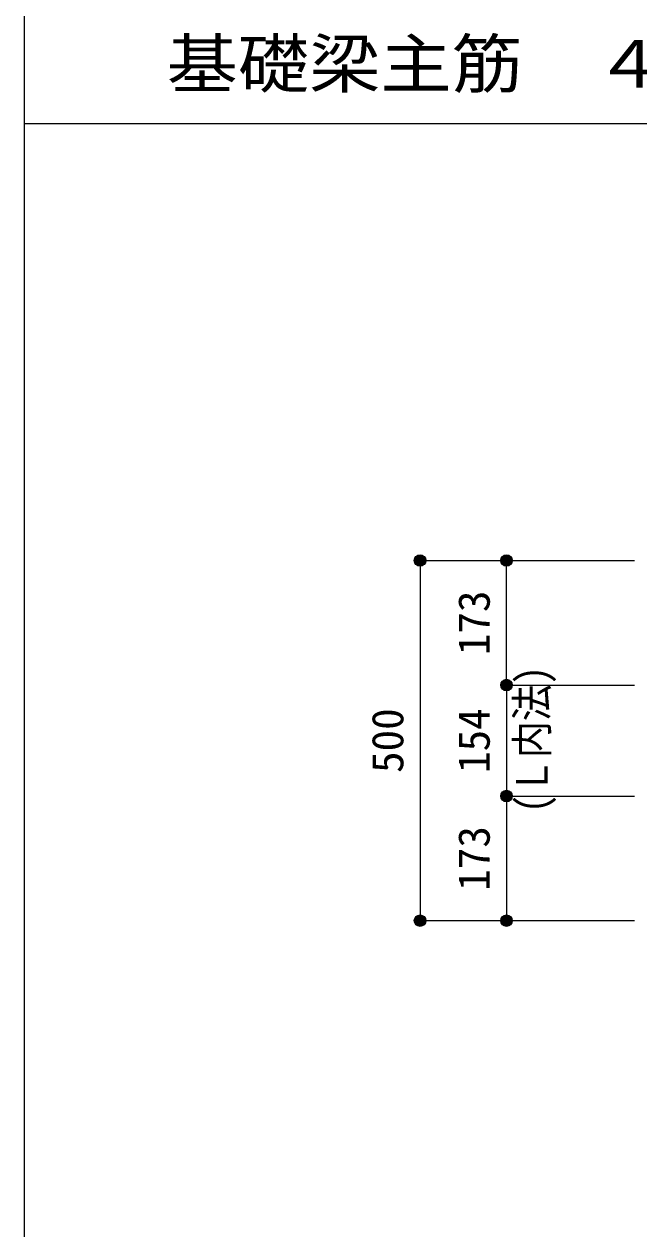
# Model space of a CAD drawing. Units: millimetres at full size, sheet at 1:20. Extents: x -3982 to 3969, y -2797 to 2801.
# Drawn here: x -3982 to -3128, y -1683 to -10 of the extents above; entities that cross this region are included whole.
import ezdxf
from ezdxf.enums import TextEntityAlignment as Align

# ---------------------------------------------------------------- set-up
doc = ezdxf.new("R2010")
doc.units = ezdxf.units.MM
doc.header["$LTSCALE"] = 20
doc.header["$PDMODE"] = 32
doc.header["$PDSIZE"] = 10
for name, color, linetype in [('6-7_文字', 7, 'Continuous'), ('6-D_寸法', 4, 'Continuous'), ('F-0_枠', 6, 'Continuous')]:
    doc.layers.add(name, color=color, linetype=linetype)
doc.styles.add('ＭＳ ゴシック', font='')
doc.styles.get('ＭＳ ゴシック').set_extended_font_data('MS Gothic')

msp = doc.modelspace()

# ---------------------------------------------------------------- linework, layer by layer
at = {"layer": '6-D_寸法'}
for p, q in [((-3431.89, -754.67), (-3431.89, -1254.67)), ((-3431.89, -754.67), (-3311.89, -754.67)), ((-3311.89, -754.67), (-3133.87, -754.67)), ((-3311.89, -927.67), (-3311.89, -754.67)), ((-3311.89, -754.67), (-3133.87, -754.67)), ((-3311.89, -927.67), (-3133.87, -927.67)), ((-3311.89, -927.67), (-3311.89, -1081.67)), ((-3311.89, -1081.67), (-3133.87, -1081.67)), ((-3311.89, -1081.67), (-3311.89, -1254.67)), ((-3431.89, -1254.67), (-3311.89, -1254.67)), ((-3311.89, -1254.67), (-3133.87, -1254.67))]:
    msp.add_line(p, q, dxfattribs=at)
msp.add_lwpolyline([(-3431.89, -754.67), (-3311.89, -754.67), (-3133.87, -754.67)], dxfattribs=at)
for centre, radius in [((-3431.89, -754.67), 8), ((-3431.89, -754.67), 7.2), ((-3431.89, -754.67), 6.4), ((-3431.89, -754.67), 5.6), ((-3431.89, -754.67), 4.8), ((-3431.89, -754.67), 4), ((-3431.89, -754.67), 3.2), ((-3431.89, -754.67), 2.4), ((-3311.89, -754.67), 8), ((-3311.89, -754.67), 7.2), ((-3311.89, -754.67), 6.4), ((-3311.89, -754.67), 5.6), ((-3311.89, -754.67), 4.8), ((-3311.89, -754.67), 4), ((-3311.89, -754.67), 3.2), ((-3311.89, -754.67), 2.4), ((-3431.89, -754.67), 1.6), ((-3431.89, -754.67), 0.8), ((-3311.89, -754.67), 1.6), ((-3311.89, -754.67), 0.8), ((-3311.89, -927.67), 8), ((-3311.89, -927.67), 7.2), ((-3311.89, -927.67), 6.4), ((-3311.89, -927.67), 5.6), ((-3311.89, -927.67), 4.8), ((-3311.89, -927.67), 4), ((-3311.89, -927.67), 3.2), ((-3311.89, -927.67), 2.4), ((-3311.89, -927.67), 1.6), ((-3311.89, -927.67), 0.8), ((-3311.89, -1081.67), 8), ((-3311.89, -1081.67), 7.2), ((-3311.89, -1081.67), 6.4), ((-3311.89, -1081.67), 5.6), ((-3311.89, -1081.67), 4.8), ((-3311.89, -1081.67), 4), ((-3311.89, -1081.67), 3.2), ((-3311.89, -1081.67), 2.4), ((-3311.89, -1081.67), 1.6), ((-3311.89, -1081.67), 0.8), ((-3431.89, -1254.67), 8), ((-3431.89, -1254.67), 7.2), ((-3431.89, -1254.67), 6.4), ((-3431.89, -1254.67), 5.6), ((-3431.89, -1254.67), 4.8), ((-3431.89, -1254.67), 4), ((-3431.89, -1254.67), 3.2), ((-3431.89, -1254.67), 2.4), ((-3431.89, -1254.67), 1.6), ((-3431.89, -1254.67), 0.8), ((-3311.89, -1254.67), 8), ((-3311.89, -1254.67), 7.2), ((-3311.89, -1254.67), 6.4), ((-3311.89, -1254.67), 5.6), ((-3311.89, -1254.67), 4.8), ((-3311.89, -1254.67), 4), ((-3311.89, -1254.67), 3.2), ((-3311.89, -1254.67), 2.4), ((-3311.89, -1254.67), 1.6), ((-3311.89, -1254.67), 0.8)]:
    msp.add_circle(centre, radius, dxfattribs=at)
at = {"layer": '6-D_寸法', "color": 7}
for p in [(-3431.89, -754.67), (-3311.89, -754.67), (-3311.89, -927.67), (-3311.89, -1081.67), (-3431.89, -1254.67), (-3311.89, -1254.67)]:
    msp.add_point(p, dxfattribs=at)
at = {"layer": 'F-0_枠'}
msp.add_line((-3981.92, 2800.77), (-3981.92, -2796.83), dxfattribs=at)
at = {"layer": 'F-0_枠', "color": 2}
msp.add_line((-3981.92, -148.03), (2482.4, -148.03), dxfattribs=at)

# ---------------------------------------------------------------- texts
at = {"layer": '6-7_文字', "color": 2, "style": 'ＭＳ ゴシック', "width": 1.1}
msp.add_text('\u3000\u3000基礎梁主筋\u3000４本タイプ', height=65.98, dxfattribs=at).set_placement((-3981.92, -118.03), align=Align.BOTTOM_LEFT)
at = {"layer": '6-7_文字', "color": 4, "style": 'ＭＳ ゴシック', "width": 0.85}
msp.add_text('(Ｌ内法)', height=43.99, rotation=90, dxfattribs=at).set_placement((-3241.26, -1105.16), align=Align.BOTTOM_LEFT)
at = {"layer": '6-D_寸法', "style": 'ＭＳ ゴシック'}
for s, p in [('173', (-3321.89, -886.17)), ('500', (-3441.89, -1049.67)), ('154', (-3321.89, -1049.67)), ('173', (-3321.89, -1213.17))]:
    msp.add_text(s, height=43.99, rotation=90, dxfattribs=at).set_placement(p, align=Align.BOTTOM_LEFT)

doc.saveas('drawing.dxf')
